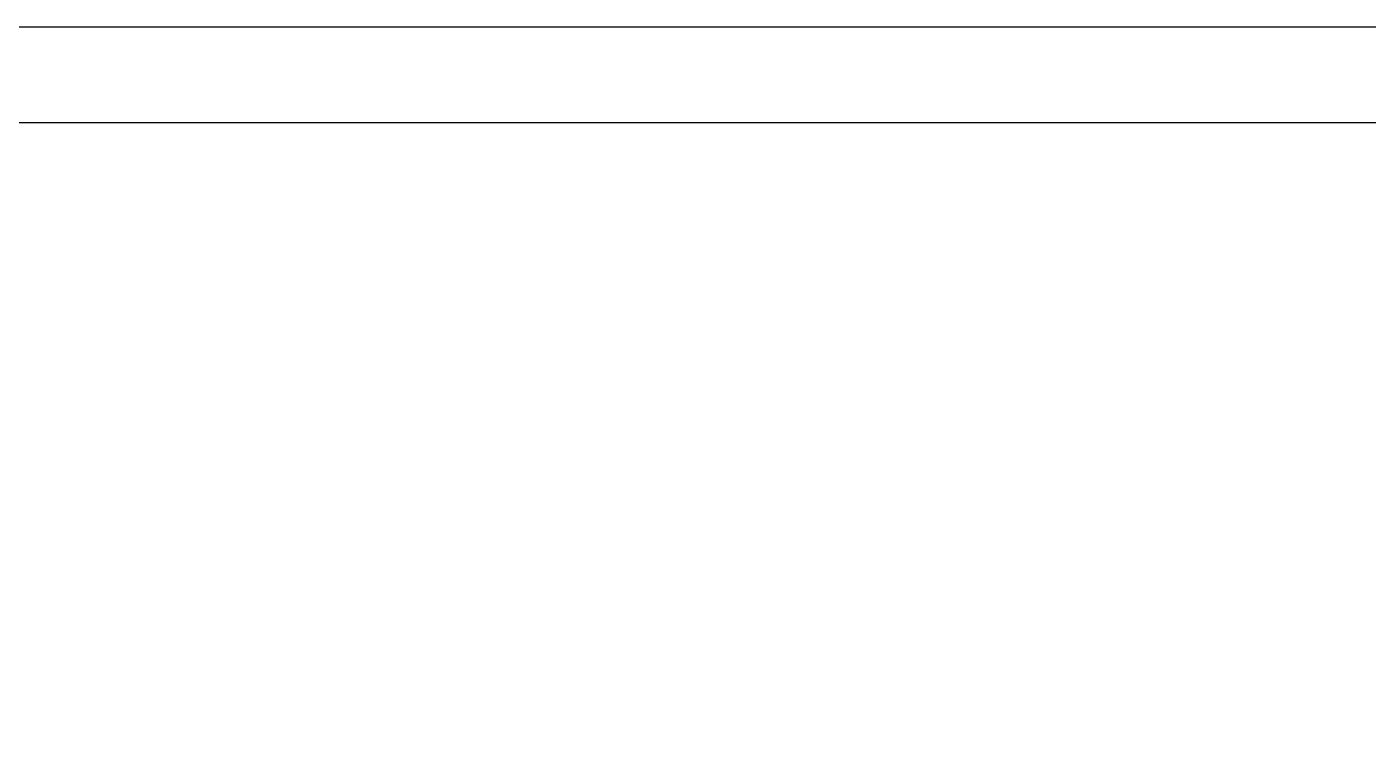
# Model space of a CAD drawing. Extents: x -39 to 242, y 20 to 69.
# Drawn here: x 93.971 to 98.862, y 55.884 to 58.49 of the extents above; entities that cross this region are included whole.
import ezdxf

# ---------------------------------------------------------------- set-up
doc = ezdxf.new("R2010")
doc.units = 0
doc.header["$MEASUREMENT"] = 0
doc.layers.add('PRANCHA', color=2, linetype='CONTINUOUS')

msp = doc.modelspace()

# ---------------------------------------------------------------- linework, layer by layer
at = {"layer": 'PRANCHA', "color": 2}
msp.add_lwpolyline([(116.8163664640631, 58.48998820729139), (116.8163664640631, 37.48998820729139), (87.11636646406328, 37.4899882072923), (87.11636646406328, 58.48998820729139)], close=True, dxfattribs=at)
at = {"layer": 'PRANCHA', "color": 6}
msp.add_lwpolyline([(88.36636646406328, 37.8399882072913), (116.4663664640632, 37.8399882072913), (116.4663664640632, 58.13998820729148), (88.36636646406328, 58.13998820729148)], close=True, dxfattribs=at)

doc.saveas('drawing.dxf')
